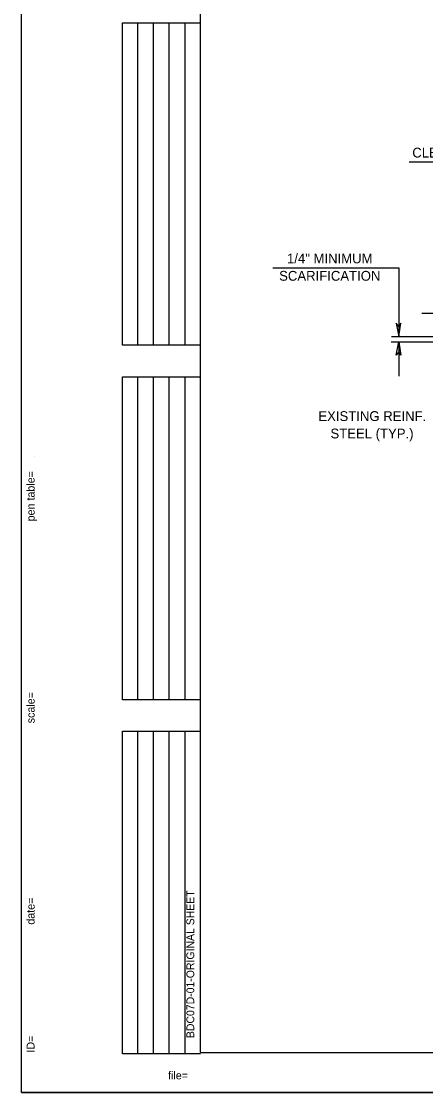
# Model space of a CAD drawing. Extents: x 528.19 to 531.15, y 154.44 to 156.28.
# Drawn here: x 528.191 to 528.612, y 154.442 to 155.558 of the extents above; entities that cross this region are included whole.
import ezdxf

# ---------------------------------------------------------------- set-up
doc = ezdxf.new("R2010")
doc.units = 0
for name, color, linetype in [('Level 1', 7, 'Continuous'), ('Level 2', 7, 'Continuous'), ('Level 41', 7, 'Continuous'), ('Level 5', 7, 'Continuous')]:
    doc.layers.add(name, color=color, linetype=linetype)

msp = doc.modelspace()

# ---------------------------------------------------------------- linework, layer by layer
at = {"layer": 'Level 1'}
for p, q in [((528.3776, 154.4839), (528.3776, 156.2339)), ((528.2963, 155.2205), (528.2963, 155.5564)), ((528.2963, 155.5564), (528.3776, 155.5564)), ((528.3123, 155.2205), (528.3123, 155.5564)), ((528.3287, 155.2205), (528.3287, 155.5564)), ((528.3448, 155.2205), (528.3448, 155.5564)), ((528.3615, 155.2205), (528.3615, 155.5564)), ((528.3776, 155.2205), (528.2963, 155.2205)), ((528.2963, 154.8514), (528.2963, 155.1877)), ((528.2963, 155.1877), (528.3776, 155.1877)), ((528.3123, 154.8514), (528.3123, 155.1877)), ((528.3287, 154.8514), (528.3287, 155.1877)), ((528.3448, 154.8514), (528.3448, 155.1877)), ((528.3615, 154.8514), (528.3615, 155.1877)), ((528.3776, 154.8514), (528.2963, 154.8514)), ((528.2963, 154.4826), (528.2963, 154.8186)), ((528.2963, 154.8186), (528.3776, 154.8186)), ((528.3123, 154.4826), (528.3123, 154.8186)), ((528.3287, 154.4826), (528.3287, 154.8186)), ((528.3448, 154.4826), (528.3448, 154.8186)), ((528.3615, 154.4826), (528.3615, 154.8186)), ((528.3776, 154.4839), (531.1276, 154.4839)), ((528.3776, 154.4826), (528.2963, 154.4826)), ((528.1909, 154.4423), (531.1493, 154.4423))]:
    msp.add_line(p, q, dxfattribs=at)
for points in [[(528.5843, 155.2297), (528.5866, 155.2434), (528.5843, 155.2402), (528.5817, 155.2434)], [(528.5843, 155.2241), (528.5866, 155.2103), (528.5843, 155.2136), (528.5817, 155.2103)]]:
    msp.add_lwpolyline(points, close=True, dxfattribs=at)
at = {"layer": 'Level 2'}
for p, q in [((528.5951, 155.4114), (528.6936, 155.4114)), ((528.4531, 155.3012), (528.5843, 155.3012)), ((528.5843, 155.3012), (528.5843, 155.2297)), ((528.6083, 155.2539), (528.6552, 155.2539)), ((528.5764, 155.2241), (528.6552, 155.2241)), ((528.5768, 155.2297), (528.6552, 155.2297)), ((528.5843, 155.2241), (528.5843, 155.1883))]:
    msp.add_line(p, q, dxfattribs=at)
at = {"layer": 'Level 41'}
msp.add_lwpolyline([(528.1909, 156.2756), (531.1493, 156.2756), (531.1493, 154.4423), (528.1909, 154.4423)], close=True, dxfattribs=at)

# ---------------------------------------------------------------- texts
at = {"layer": 'Level 1'}
for s, height, p in [('...................pentable..................', 0.00012, (528.2047, 155.1037)), ('pen table=', 0.00833, (528.2047, 155.0371)), ('......scale......', 0.00012, (528.2047, 154.8675)), ('scale=', 0.00833, (528.2047, 154.8268)), ('.......time......', 0.00012, (528.2047, 154.6535)), ('BDC07D-01-ORIGINAL SHEET', 0.00815, (528.3711, 154.499)), ('date=', 0.00833, (528.2047, 154.6171)), ('............who............', 0.00012, (528.2047, 154.5062)), ('ID=', 0.00833, (528.2047, 154.4839))]:
    msp.add_text(s, height=height, rotation=90, dxfattribs=at).set_placement(p)
for s, height, p in [('file=', 0.00833, (528.3438, 154.456)), ('...................bob..................', 0.00012, (528.3714, 154.456))]:
    msp.add_text(s, height=height, dxfattribs=at).set_placement(p)
at = {"layer": 'Level 5'}
for s, height, p in [('CLEAN AREA', 0.01022, (528.5984, 155.416)), ('1/4" MINIMUM', 0.010224, (528.4678, 155.3058)), ('SCARIFICATION', 0.010224, (528.4596, 155.2877)), ('EXISTING REINF.', 0.010224, (528.5005, 155.1416)), ('STEEL (TYP.)', 0.010224, (528.5131, 155.1235))]:
    msp.add_text(s, height=height, dxfattribs=at).set_placement(p)

doc.saveas('drawing.dxf')
